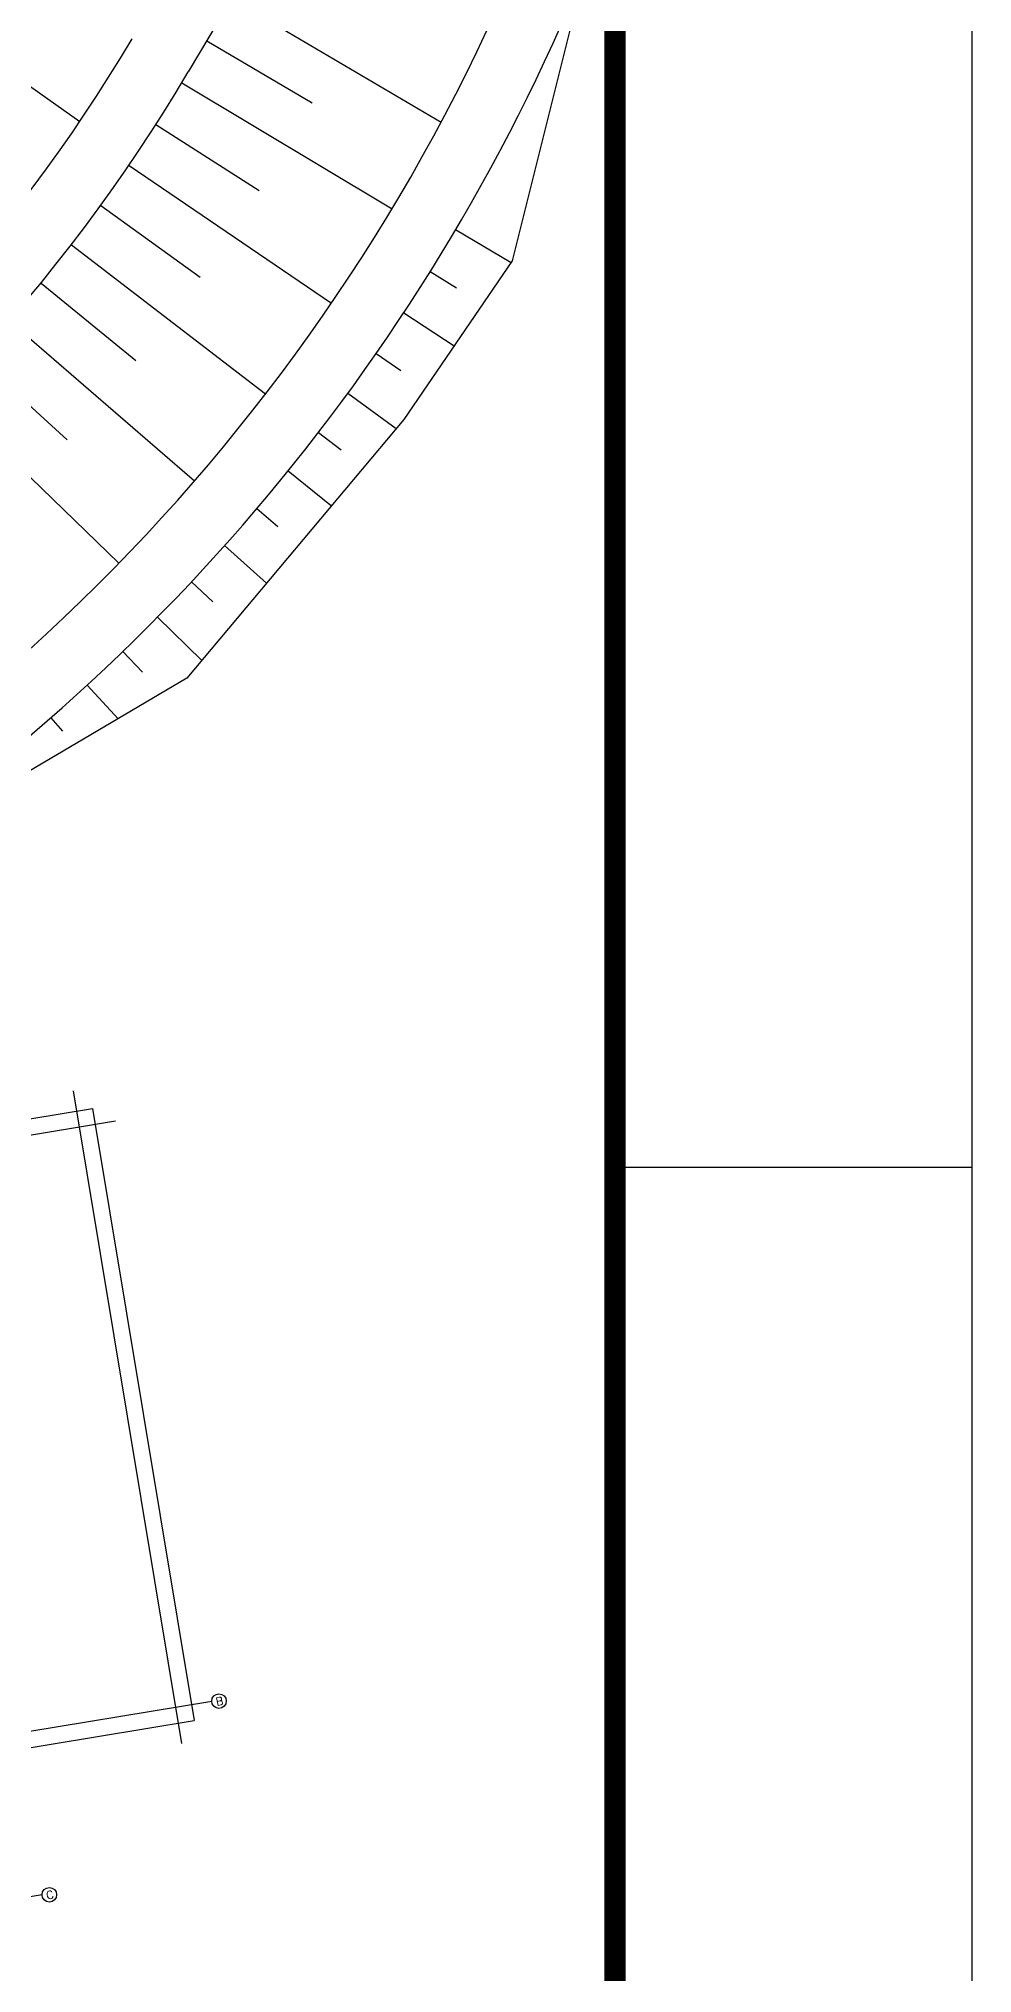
# Model space of a CAD drawing. Header units: millimetres. Extents: x -16232 to 52632, y -3739 to 20678.
# Drawn here: x 24446 to 25230, y 12523 to 14148 of the extents above; entities that cross this region are included whole.
import ezdxf
from ezdxf.enums import TextEntityAlignment as Align

# ---------------------------------------------------------------- set-up
doc = ezdxf.new("R2010")
doc.units = ezdxf.units.MM
doc.header["$LTSCALE"] = 300
doc.header["$MEASUREMENT"] = 0
doc.layers.add('CINZA-8', color=8, linetype='Continuous')
doc.styles.add('ROMANT', font='ROMANT', dxfattribs={"height": 0.2})

# ---------------------------------------------------------------- blocks, each defined once
blk = doc.blocks.new('FORMATO_A1')
for p, q in [((841, 0), (841, 594)), ((841, 440), (831, 440))]:
    blk.add_line(p, q)
at = {"const_width": 0.6}
blk.add_lwpolyline([(831, 584), (25, 584), (25, 10), (831, 10)], close=True, dxfattribs=at)

msp = doc.modelspace()

# ---------------------------------------------------------------- linework, layer by layer
at = {"layer": 'CINZA-8'}
for p, q in [((24733.691, 14394.507), (24571.744, 14120.393)), ((24343.883, 14175.553), (24480.562, 14078.784)), ((24608.143, 14182.003), (24783.965, 14078.127)), ((24587.208, 14146.568), (24675.673, 14094.303)), ((24587.208, 14146.568), (24587.214, 14146.565)), ((24566.257, 14111.143), (24742.826, 14005.495)), ((24566.257, 14111.143), (24566.269, 14111.136)), ((24544.617, 14076.137), (24631.301, 14020.799)), ((24544.617, 14076.137), (24544.623, 14076.133)), ((24521.972, 14041.772), (24692.001, 13926.162)), ((24521.972, 14041.772), (24521.983, 14041.765)), ((24498.34, 14008.078), (24581.617, 13947.854)), ((24498.34, 14008.078), (24498.346, 14008.074)), ((24796.213, 13987.891), (24842.892, 13960.316)), ((24473.743, 13975.082), (24636.689, 13849.9)), ((24473.743, 13975.082), (24473.754, 13975.074)), ((24774.85, 13952.714), (24796.873, 13938.969)), ((24448.201, 13942.812), (24527.804, 13877.906)), ((24448.201, 13942.812), (24448.206, 13942.808)), ((24752.636, 13918.068), (24794.948, 13890.205)), ((24421.734, 13911.296), (24577.074, 13776.96)), ((24394.366, 13880.56), (24470.04, 13811.186)), ((24729.583, 13883.975), (24750.302, 13869.595)), ((24366.118, 13850.63), (24513.356, 13707.584)), ((24705.706, 13850.454), (24746.302, 13820.785)), ((24681.018, 13817.525), (24700.036, 13802.902)), ((24655.535, 13785.208), (24691.861, 13755.839)), ((24629.271, 13753.522), (24646.981, 13738.475)), ((24602.242, 13722.486), (24637.513, 13691.005)), ((24574.465, 13692.119), (24592.38, 13675.326)), ((24545.955, 13662.438), (24583.001, 13625.974)), ((24516.729, 13633.461), (24533.405, 13616.227)), ((24486.806, 13605.205), (24512.789, 13577.008)), ((24456.203, 13577.688), (24466.045, 13566.47)), ((24474.994, 13264.371), (24565.983, 12716.258)), ((24166.528, 13195.781), (24491.336, 13249.701)), ((24491.336, 13249.701), (24576.709, 12735.422)), ((24510.5, 13238.975), (23312.771, 13040.147)), ((23454.921, 12563.107), (24591.379, 12751.764)), ((24414.305, 12708.462), (24576.709, 12735.422)), ((24448.968, 12589.057), (23416.117, 12417.599))]:
    msp.add_line(p, q, dxfattribs=at)
msp.add_lwpolyline([(24904.671, 14206.082), (24843.785, 13961.621), (24752.674, 13828.386), (24570.452, 13611.003), (24224.51, 13407.052)], dxfattribs=at)
for centre in [(24597.493, 12751.764), (24455.082, 12589.057)]:
    msp.add_circle(centre, 6.114, dxfattribs=at)
for radius, start, end in [(1632.545, 296.093325, 340.564727), (1687.421, 301.479596, 337.709368), (1371.887, 279.425384, 329.425368), (1426.762, 279.425384, 329.425425)]:
    msp.add_arc((23343.348, 14846.13), radius, start, end, dxfattribs=at)

# ---------------------------------------------------------------- block references
at = {"xscale": 30, "yscale": 30, "zscale": 30}
msp.add_blockref('FORMATO_A1', (0, 0), dxfattribs=at)

# ---------------------------------------------------------------- texts
at = {"layer": 'CINZA-8', "style": 'ROMANT', "width": 1.000511}
for s, p in [('B', (24597.945, 12751.7)), ('C', (24455.535, 12588.993))]:
    msp.add_text(s, height=6.722, rotation=12.58977, dxfattribs=at).set_placement(p, align=Align.MIDDLE)

doc.saveas('drawing.dxf')
